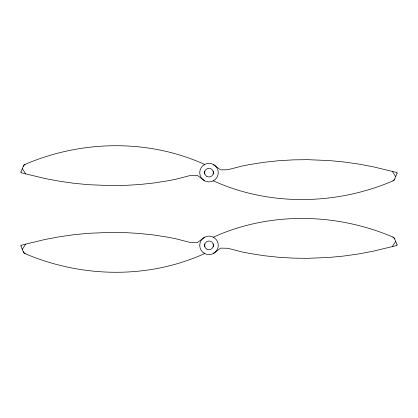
<?xml version="1.0" encoding="UTF-8"?>
<svg xmlns="http://www.w3.org/2000/svg" width="418" height="418" viewBox="0 0 418 418"><rect width="100%" height="100%" fill="white"/><g stroke="black" fill="none" stroke-linecap="round" stroke-linejoin="round"><path stroke-width="0.63" d="M204.653 246.897L204.653 243.835M204.653 237.732L204.653 237.173L197.411 242.597L190.164 242.461L175.68 238.72L168.433 237.293L153.949 235.015L139.366 233.453L124.877 232.596L110.394 232.398L88.569 233.301L74.08 234.702L59.497 236.766L45.013 239.477L21.407 245.173L20.926 246.05L23.721 252.712A3.469 3.276 0 0 0 25.075 253.642C81.688 277.813 148.275 279.193 204.653 253.554L204.653 253M204.653 165L204.653 164.446C148.285 138.828 81.677 140.15 25.075 164.358A3.469 3.276 0 0 0 23.721 165.288L20.926 171.95L21.407 172.827L45.013 178.523L59.497 181.234L74.08 183.298L88.569 184.699L110.394 185.602L124.877 185.404L139.366 184.547L153.949 182.985L168.433 180.707L175.68 179.28L190.164 175.539L197.411 175.403L204.653 180.827L204.653 180.268M213.347 253L213.347 253.554L220.589 248.13L227.836 248.266L242.32 252.007L249.567 253.433L264.051 255.711L278.634 257.274L293.123 258.136L307.606 258.334L329.431 257.425L343.92 256.025L358.503 253.966L372.987 251.255L396.593 245.559L397.074 244.682L394.279 238.014A3.469 3.276 0 0 0 392.925 237.084C336.323 212.877 269.714 211.555 213.347 237.173L213.347 237.732M213.347 246.897L213.347 243.835M213.347 180.268L213.347 180.827C269.725 206.466 336.312 205.086 392.925 180.916A3.469 3.276 0 0 0 394.279 179.986L397.074 173.318L396.593 172.441L372.987 166.745L358.503 164.034L343.92 161.975L329.431 160.575L307.606 159.666L293.123 159.864L278.634 160.726L264.051 162.288L249.567 164.567L242.32 165.993L227.836 169.734L220.589 169.87L213.347 164.446L213.347 165M20.926 172.404L20.926 171.95M397.074 173.318L397.074 172.869M22.243 249.457L25.697 244.06M392.303 246.667L395.757 241.27M23.115 166.27L25.075 164.358M392.925 180.916L394.885 179.003M392.925 237.084L394.885 238.997M23.115 251.73L25.075 253.642M392.303 171.333L395.757 176.73M22.243 168.543L25.697 173.94M397.074 244.682L397.074 245.131M20.926 245.596L20.926 246.05M213.347 171.103L213.347 174.165M204.653 171.103L204.653 174.165M204.365 253.392A9.274 9.274 0 0 0 218.274 245.366A9.274 9.274 0 0 0 204.365 237.335A9.274 9.274 0 0 0 204.365 253.392M206.826 249.128A4.347 4.347 0 0 0 213.347 245.366A4.347 4.347 0 0 0 206.826 241.599A4.347 4.347 0 0 0 206.826 249.128M204.365 180.665A9.274 9.274 0 0 0 218.274 172.634A9.274 9.274 0 0 0 204.365 164.608A9.274 9.274 0 0 0 204.365 180.665M206.826 176.401A4.347 4.347 0 0 0 213.347 172.634A4.347 4.347 0 0 0 206.826 168.872A4.347 4.347 0 0 0 206.826 176.401"/></g></svg>
